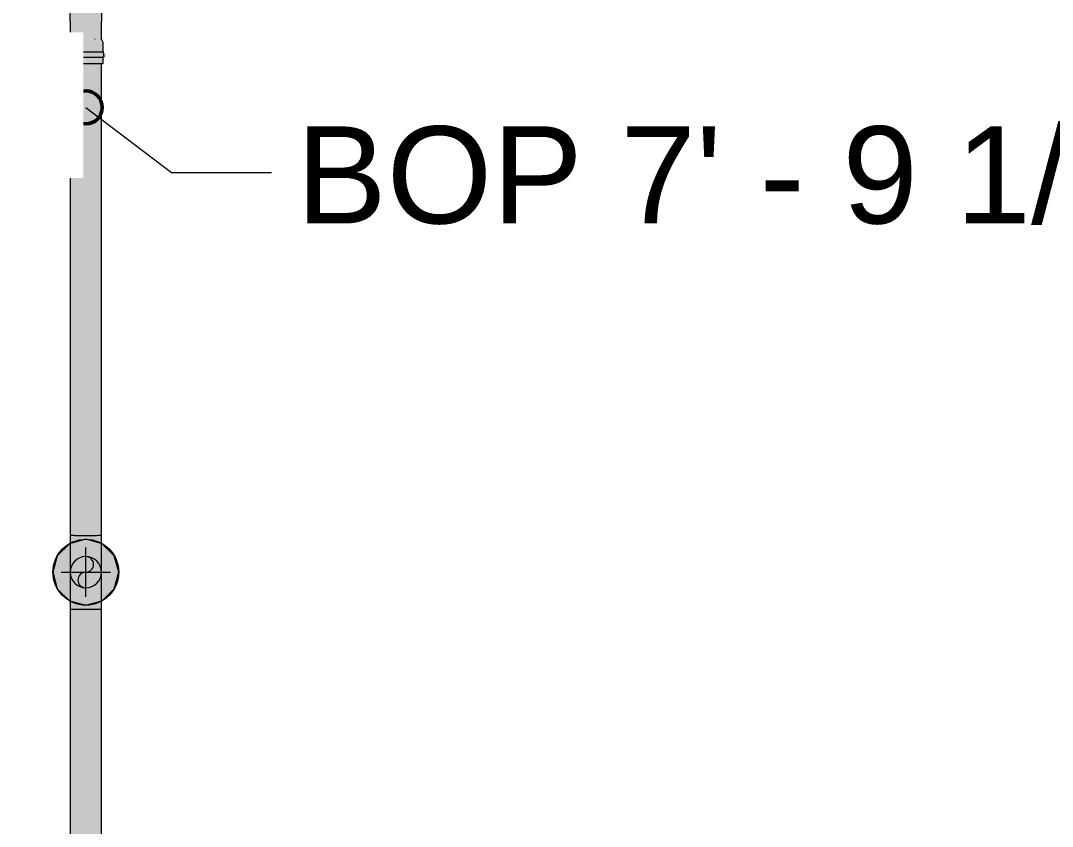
# Model space of a CAD drawing. Header units: inches. Extents: x -3385 to 41, y 7 to 1342.
# Drawn here: x -3025.1 to -2962.4, y 1072.3 to 1121.2 of the extents above; entities that cross this region are included whole.
import ezdxf

# ---------------------------------------------------------------- set-up
doc = ezdxf.new("R2010")
doc.units = ezdxf.units.IN
doc.header["$MEASUREMENT"] = 0
for name, color, linetype, lineweight in [('A-ANNO-NOTE', 131, 'Continuous', 9), ('G-ANNO-DIMS', 111, 'Continuous', 9), ('P-PIPE', 3, 'Continuous', 9), ('P-PIPE-CNTR', 3, 'Continuous', 9)]:
    doc.layers.add(name, color=color, linetype=linetype, lineweight=lineweight)
doc.styles.add('Arial', font='arial.ttf', dxfattribs={"height": 5.901198})

# ---------------------------------------------------------------- blocks, each defined once
blk = doc.blocks.new('Victaulic-VicPress316-Elbow 90-45deg Style P568_P571 - Standard-V25-LOWER PARKING')
at = {"layer": 'P-PIPE'}
h = blk.add_hatch(color=256, dxfattribs=at)
h.paths.add_polyline_path([(-3022.288, 1122.75), (-3022.298, 1123.162), (-3022.378, 1123.162), (-3022.319, 1122.827), (-3022.298, 1122.775)], flags=0)
h.paths.add_polyline_path([(-3022.26, 1123.67), (-3022.045, 1124.003), (-3022.204, 1123.809), (-3022.255, 1123.681)], flags=0)
h.paths.add_polyline_path([(-3021.732, 1124.232), (-3021.434, 1124.34), (-3021.163, 1124.398), (-3021.396, 1124.375), (-3021.651, 1124.288), (-3021.732, 1124.232)], flags=0)
for points in [[(-3020.581, 1124.232), (-3020.724, 1124.316), (-3020.917, 1124.375), (-3021.157, 1124.385), (-3020.789, 1124.316), (-3020.582, 1124.232)], [(-3021.408, 1120.083), (-3021.361, 1120.089), (-3021.157, 1120.117), (-3021.163, 1121.173), (-3022.107, 1121.176), (-3022.106, 1120.097), (-3022.049, 1120.12), (-3021.972, 1120.09), (-3021.886, 1120.095), (-3021.811, 1120.099), (-3021.693, 1120.118), (-3021.557, 1120.1), (-3021.408, 1120.083)], [(-3020.334, 1120.089), (-3020.324, 1120.091), (-3020.253, 1120.12), (-3020.207, 1120.097), (-3020.221, 1121.176), (-3021.157, 1121.173), (-3021.157, 1120.117), (-3020.836, 1120.09), (-3020.534, 1120.108), (-3020.426, 1120.097), (-3020.341, 1120.09)], [(-3021.157, 1119.899), (-3021.16, 1120.116), (-3021.436, 1120.086), (-3021.767, 1120.109), (-3021.888, 1120.095), (-3022.004, 1120.094), (-3022.063, 1120.118), (-3022.164, 1120.058), (-3022.187, 1120.022), (-3022.164, 1119.902), (-3021.336, 1119.899)], [(-3021.157, 1119.899), (-3020.15, 1119.902), (-3020.15, 1119.903), (-3020.127, 1120.021), (-3020.176, 1120.081), (-3020.267, 1120.119), (-3020.341, 1120.09), (-3020.619, 1120.118), (-3020.694, 1120.1), (-3020.946, 1120.1), (-3021.157, 1120.117), (-3021.157, 1120.021)], [(-3021.157, 1119.013), (-3021.157, 1119.342), (-3022.167, 1119.344), (-3022.38, 1119.182), (-3022.314, 1119.067), (-3022.164, 1119.016), (-3021.362, 1119.014)], [(-3021.157, 1119.342), (-3021.157, 1119.899), (-3022.164, 1119.901), (-3022.164, 1119.345), (-3021.434, 1119.343)], [(-3021.157, 1119.342), (-3020.15, 1119.345), (-3020.15, 1119.902), (-3021.157, 1119.899), (-3021.157, 1119.343)], [(-3021.157, 1119.013), (-3020.15, 1119.016), (-3019.991, 1119.069), (-3019.933, 1119.182), (-3020.046, 1119.275), (-3020.15, 1119.345), (-3021.157, 1119.342), (-3021.157, 1119.095)], [(-3021.157, 1118.638), (-3021.157, 1119.013), (-3022.164, 1119.014), (-3022.164, 1118.641), (-3021.225, 1118.638)], [(-3021.157, 1118.638), (-3020.15, 1118.641), (-3020.15, 1119.016), (-3021.157, 1119.013), (-3021.157, 1118.692)]]:
    blk.add_hatch(color=256, dxfattribs=at).paths.add_polyline_path(points, flags=0)
h = blk.add_hatch(color=256, dxfattribs=at)
h.paths.add_polyline_path([(-3021.157, 1121.173), (-3021.163, 1121.939), (-3021.521, 1122.006), (-3021.828, 1122.146), (-3022.018, 1122.318), (-3022.107, 1122.423), (-3022.092, 1121.176), (-3021.163, 1121.173)], flags=0)
h.paths.add_polyline_path([(-3021.322, 1121.173), (-3021.322, 1121.173), (-3021.322, 1121.387)], flags=0)
h = blk.add_hatch(color=256, dxfattribs=at)
h.paths.add_polyline_path([(-3021.157, 1121.173), (-3020.207, 1121.177), (-3020.211, 1122.216), (-3020.399, 1122.216), (-3020.565, 1122.098), (-3020.869, 1121.985), (-3021.157, 1121.938), (-3021.157, 1121.173)], flags=0)
h.paths.add_polyline_path([(-3020.992, 1121.173), (-3020.992, 1121.173), (-3020.977, 1121.274)], flags=0)
for p, q in [((-3022.216, 1123.178), (-3022.216, 1123.176)), ((-3022.216, 1123.175), (-3022.216, 1123.173)), ((-3022.107, 1123.184), (-3022.107, 1123.179)), ((-3020.207, 1123.179), (-3020.207, 1123.184)), ((-3020.098, 1123.176), (-3020.098, 1123.178)), ((-3020.098, 1123.173), (-3020.098, 1123.175)), ((-3021.908, 1122.21), (-3021.894, 1122.199)), ((-3020.421, 1122.198), (-3020.398, 1122.216)), ((-3022.107, 1121.177), (-3022.107, 1120.073)), ((-3020.207, 1120.076), (-3020.207, 1121.177)), ((-3022.216, 1119.903), (-3022.107, 1120.121)), ((-3020.098, 1119.903), (-3020.207, 1120.121)), ((-3022.216, 1119.903), (-3022.216, 1119.347)), ((-3020.098, 1119.347), (-3020.098, 1119.903)), ((-3022.216, 1119.018), (-3022.216, 1118.642)), ((-3020.098, 1118.642), (-3020.098, 1119.018))]:
    blk.add_line(p, q, dxfattribs=at)
at = {"layer": 'P-PIPE', "flags": 128}
for points in [[(-3021.157, 1124.399), (-3021.206, 1124.398), (-3021.254, 1124.395), (-3021.303, 1124.39), (-3021.352, 1124.383), (-3021.4, 1124.375), (-3021.448, 1124.364), (-3021.495, 1124.351), (-3021.542, 1124.337), (-3021.588, 1124.321), (-3021.633, 1124.302), (-3021.678, 1124.282), (-3021.722, 1124.261), (-3021.765, 1124.237), (-3021.807, 1124.212), (-3021.848, 1124.185), (-3021.887, 1124.157), (-3021.926, 1124.127), (-3021.963, 1124.095), (-3022, 1124.062), (-3022.034, 1124.028), (-3022.068, 1123.992), (-3022.1, 1123.955), (-3022.13, 1123.917), (-3022.159, 1123.877), (-3022.186, 1123.837), (-3022.212, 1123.795), (-3022.236, 1123.752), (-3022.258, 1123.709), (-3022.278, 1123.664), (-3022.297, 1123.619), (-3022.314, 1123.573), (-3022.329, 1123.526), (-3022.342, 1123.479), (-3022.353, 1123.431), (-3022.362, 1123.383), (-3022.37, 1123.335), (-3022.375, 1123.286), (-3022.379, 1123.238), (-3022.38, 1123.189), (-3022.38, 1123.14), (-3022.377, 1123.091), (-3022.373, 1123.042), (-3022.367, 1122.994), (-3022.358, 1122.945), (-3022.348, 1122.897), (-3022.336, 1122.85), (-3022.322, 1122.803), (-3022.306, 1122.757), (-3022.289, 1122.711)], [(-3020.375, 1124.116), (-3020.405, 1124.141), (-3020.444, 1124.17), (-3020.485, 1124.198), (-3020.526, 1124.224), (-3020.568, 1124.248), (-3020.612, 1124.271), (-3020.656, 1124.292), (-3020.701, 1124.311), (-3020.747, 1124.328), (-3020.793, 1124.344), (-3020.84, 1124.357), (-3020.888, 1124.369), (-3020.936, 1124.379), (-3020.984, 1124.387), (-3021.033, 1124.393), (-3021.081, 1124.397), (-3021.13, 1124.399), (-3021.157, 1124.399)], [(-3022.107, 1123.182), (-3022.107, 1123.184), (-3022.107, 1123.184)], [(-3022.269, 1122.666), (-3022.248, 1122.622), (-3022.225, 1122.579), (-3022.2, 1122.537), (-3022.174, 1122.496), (-3022.146, 1122.455), (-3022.116, 1122.416), (-3022.085, 1122.379), (-3022.053, 1122.342), (-3022.019, 1122.307), (-3021.983, 1122.273), (-3021.946, 1122.241)], [(-3022.107, 1121.177), (-3022.107, 1121.258), (-3022.107, 1121.338), (-3022.107, 1121.418), (-3022.107, 1121.498), (-3022.107, 1121.577), (-3022.107, 1121.656), (-3022.107, 1121.734), (-3022.107, 1121.81), (-3022.107, 1121.886), (-3022.107, 1121.961), (-3022.107, 1122.035), (-3022.107, 1122.107), (-3022.107, 1122.177), (-3022.107, 1122.246), (-3022.107, 1122.313), (-3022.107, 1122.379), (-3022.107, 1122.423)], [(-3021.685, 1122.072), (-3021.657, 1122.059), (-3021.612, 1122.04), (-3021.567, 1122.023), (-3021.546, 1122.016)], [(-3021.417, 1121.98), (-3021.378, 1121.972), (-3021.329, 1121.964), (-3021.285, 1121.959)], [(-3021.026, 1121.959), (-3021.01, 1121.961), (-3020.962, 1121.968), (-3020.914, 1121.976), (-3020.898, 1121.98)], [(-3020.771, 1122.014), (-3020.726, 1122.03), (-3020.68, 1122.049), (-3020.636, 1122.069)], [(-3020.207, 1122.216), (-3020.207, 1122.189), (-3020.207, 1122.118), (-3020.207, 1122.047), (-3020.207, 1121.973), (-3020.207, 1121.899), (-3020.207, 1121.823), (-3020.207, 1121.746), (-3020.207, 1121.669), (-3020.207, 1121.59), (-3020.207, 1121.511), (-3020.207, 1121.431), (-3020.207, 1121.351), (-3020.207, 1121.271), (-3020.207, 1121.19), (-3020.207, 1121.177)], [(-3022.16, 1119.348), (-3022.174, 1119.348), (-3022.185, 1119.348), (-3022.195, 1119.348), (-3022.204, 1119.347), (-3022.212, 1119.347), (-3022.219, 1119.347), (-3022.228, 1119.346), (-3022.275, 1119.336), (-3022.239, 1119.019), (-3022.223, 1119.018), (-3022.216, 1119.017), (-3022.209, 1119.017), (-3022.2, 1119.017), (-3022.191, 1119.017), (-3022.18, 1119.017), (-3022.168, 1119.016), (-3022.154, 1119.016), (-3022.138, 1119.016), (-3022.121, 1119.016), (-3022.103, 1119.016), (-3022.083, 1119.016), (-3022.061, 1119.015), (-3022.038, 1119.015), (-3022.014, 1119.015), (-3021.988, 1119.015), (-3021.961, 1119.015), (-3021.933, 1119.015), (-3021.903, 1119.015), (-3021.873, 1119.014), (-3021.841, 1119.014), (-3021.808, 1119.014), (-3021.774, 1119.014), (-3021.739, 1119.014), (-3021.703, 1119.014), (-3021.666, 1119.014), (-3021.629, 1119.014), (-3021.59, 1119.014), (-3021.551, 1119.014), (-3021.512, 1119.014), (-3021.472, 1119.014), (-3021.431, 1119.013), (-3021.39, 1119.013), (-3021.348, 1119.013), (-3021.306, 1119.013), (-3021.264, 1119.013), (-3021.222, 1119.013), (-3021.18, 1119.013), (-3021.157, 1119.013)], [(-3021.157, 1119.013), (-3021.114, 1119.013), (-3021.072, 1119.013), (-3021.03, 1119.013), (-3020.988, 1119.013), (-3020.946, 1119.013), (-3020.905, 1119.013), (-3020.864, 1119.013), (-3020.823, 1119.014), (-3020.783, 1119.014), (-3020.744, 1119.014), (-3020.705, 1119.014), (-3020.667, 1119.014), (-3020.63, 1119.014), (-3020.594, 1119.014), (-3020.558, 1119.014), (-3020.524, 1119.014), (-3020.49, 1119.014), (-3020.458, 1119.014), (-3020.427, 1119.015), (-3020.396, 1119.015), (-3020.367, 1119.015), (-3020.34, 1119.015), (-3020.313, 1119.015), (-3020.288, 1119.015), (-3020.265, 1119.015), (-3020.242, 1119.015), (-3020.221, 1119.016), (-3020.202, 1119.016), (-3020.184, 1119.016), (-3020.168, 1119.016), (-3020.153, 1119.016), (-3020.14, 1119.016), (-3020.128, 1119.017), (-3020.118, 1119.017), (-3020.109, 1119.017), (-3020.102, 1119.017), (-3020.095, 1119.017), (-3020.086, 1119.018), (-3020.039, 1119.029), (-3020.075, 1119.345), (-3020.09, 1119.347), (-3020.098, 1119.347), (-3020.105, 1119.347), (-3020.113, 1119.348), (-3020.122, 1119.348), (-3020.133, 1119.348), (-3020.146, 1119.348)]]:
    blk.add_lwpolyline(points, dxfattribs=at)
at = {"layer": 'P-PIPE'}
for centre, major_axis, start_param, end_param in [((-3021.157, 1120.121), (-0.95, 0), 0.915628, 0.965322), ((-3021.157, 1120.121), (-0.95, 0), 2.17627, 2.225964), ((-3021.157, 1119.347), (-1.059, 0), 5.969026, 7.853982), ((-3021.157, 1119.347), (-1.059, 0), 1.570796, 3.455752), ((-3021.157, 1119.018), (-1.059, 0), 5.991706, 7.853982), ((-3021.157, 1119.018), (-1.059, 0), 1.570796, 3.409293), ((-3021.157, 1118.642), (-1.059, 0), 5.969026, 7.853982), ((-3021.157, 1118.642), (-1.059, 0), 1.570796, 3.455752)]:
    blk.add_ellipse(centre, major_axis=major_axis, ratio=0.004167, start_param=start_param, end_param=end_param, dxfattribs=at)

msp = doc.modelspace()

# ---------------------------------------------------------------- hatches: boundary and pattern name
at = {"layer": 'A-ANNO-NOTE'}
msp.add_hatch(color=256, dxfattribs=at).paths.add_polyline_path([(-3021.157, 1085.743), (-3020.157, 1086.011), (-3019.425, 1086.743), (-3019.157, 1087.743), (-3019.425, 1088.743), (-3020.157, 1089.475), (-3021.157, 1089.743), (-3022.157, 1089.475), (-3022.889, 1088.743), (-3023.157, 1087.743), (-3022.889, 1086.743), (-3022.157, 1086.011)], flags=0)
h = msp.add_hatch(color=256, dxfattribs=at)
edge = h.paths.add_edge_path(flags=0)
edge.add_arc((-3021.157, 1087.743), 2, 0, 360)
at = {"layer": 'P-PIPE'}
h = msp.add_hatch(color=256, dxfattribs=at)
h.paths.add_polyline_path([(-3021.829, 1089.984), (-3021.829, 1089.985), (-3021.829, 1098.797)], flags=0)
h.paths.add_polyline_path([(-3021.157, 1089.983), (-3021.168, 1118.638), (-3022.107, 1118.64), (-3022.107, 1089.987), (-3021.63, 1089.983), (-3021.403, 1089.983)], flags=0)
for points in [[(-3021.157, 1089.983), (-3020.207, 1089.987), (-3020.207, 1118.641), (-3021.157, 1118.638), (-3021.157, 1098.797)], [(-3021.157, 1086.793), (-3020.911, 1086.825), (-3020.682, 1086.92), (-3020.485, 1087.071), (-3020.334, 1087.268), (-3020.239, 1087.497), (-3020.207, 1087.743), (-3020.239, 1087.989), (-3020.334, 1088.218), (-3020.485, 1088.414), (-3020.682, 1088.565), (-3020.911, 1088.66), (-3021.157, 1088.693), (-3021.403, 1088.66), (-3021.632, 1088.565), (-3021.829, 1088.414), (-3021.98, 1088.218), (-3022.074, 1087.989), (-3022.107, 1087.743), (-3022.074, 1087.497), (-3021.98, 1087.268), (-3021.829, 1087.071), (-3021.632, 1086.92), (-3021.403, 1086.825)], [(-3021.157, 945.983), (-3020.207, 945.987), (-3020.207, 1085.499), (-3020.682, 1085.495), (-3021.157, 1085.495), (-3021.157, 947.597)]]:
    msp.add_hatch(color=256, dxfattribs=at).paths.add_polyline_path(points, flags=0)
h = msp.add_hatch(color=256, dxfattribs=at)
h.paths.add_polyline_path([(-3021.157, 1085.495), (-3021.163, 1086.793), (-3021.41, 1086.826), (-3021.634, 1086.921), (-3021.831, 1087.073), (-3021.998, 1087.309), (-3022.036, 1087.381), (-3022.09, 1087.56), (-3022.108, 1087.74), (-3022.108, 1085.499), (-3021.632, 1085.495), (-3021.403, 1085.495)], flags=0)
h.paths.add_polyline_path([(-3022.108, 1087.743), (-3022.074, 1087.99), (-3021.944, 1088.275), (-3021.811, 1088.432), (-3021.599, 1088.58), (-3021.401, 1088.661), (-3021.157, 1088.693), (-3021.157, 1089.983), (-3022.108, 1089.987), (-3022.108, 1087.909)], flags=0)
h = msp.add_hatch(color=256, dxfattribs=at)
h.paths.add_polyline_path([(-3020.206, 1087.743), (-3020.206, 1089.987), (-3020.682, 1089.983), (-3021.157, 1089.983), (-3021.151, 1088.693), (-3020.903, 1088.659), (-3020.68, 1088.565), (-3020.483, 1088.413), (-3020.316, 1088.176), (-3020.277, 1088.104), (-3020.224, 1087.925), (-3020.207, 1087.751)], flags=0)
h.paths.add_polyline_path([(-3021.157, 1085.495), (-3020.206, 1085.499), (-3020.207, 1087.734), (-3020.239, 1087.495), (-3020.37, 1087.209), (-3020.503, 1087.052), (-3020.696, 1086.913), (-3020.911, 1086.824), (-3021.157, 1086.792), (-3021.157, 1086.682)], flags=0)
h = msp.add_hatch(color=256, dxfattribs=at)
h.paths.add_polyline_path([(-3021.157, 1086.792), (-3020.908, 1086.826), (-3020.68, 1086.921), (-3020.482, 1087.073), (-3020.332, 1087.27), (-3020.238, 1087.499), (-3020.207, 1087.749), (-3020.239, 1087.991), (-3020.335, 1088.22), (-3020.486, 1088.416), (-3020.684, 1088.567), (-3020.913, 1088.661), (-3021.162, 1088.693), (-3021.405, 1088.66), (-3021.634, 1088.564), (-3021.83, 1088.414), (-3021.981, 1088.215), (-3022.076, 1087.986), (-3022.107, 1087.737), (-3022.074, 1087.494), (-3021.978, 1087.265), (-3021.827, 1087.068), (-3021.629, 1086.918), (-3021.4, 1086.824), (-3021.157, 1086.792)], flags=0)
h.paths.add_polyline_path([(-3021.157, 1086.793), (-3021.408, 1086.827), (-3021.632, 1086.92), (-3021.832, 1087.076), (-3021.98, 1087.268), (-3022.075, 1087.502), (-3022.107, 1087.743), (-3022.072, 1087.994), (-3021.98, 1088.218), (-3021.824, 1088.418), (-3021.632, 1088.565), (-3021.397, 1088.661), (-3021.157, 1088.693), (-3020.906, 1088.658), (-3020.682, 1088.565), (-3020.482, 1088.41), (-3020.334, 1088.218), (-3020.239, 1087.989), (-3020.207, 1087.74), (-3020.242, 1087.491), (-3020.334, 1087.268), (-3020.485, 1087.071), (-3020.683, 1086.919), (-3020.913, 1086.825)], flags=0)
h = msp.add_hatch(color=256, dxfattribs=at)
h.paths.add_polyline_path([(-3021.829, 945.984), (-3021.829, 945.985), (-3021.829, 947.597)], flags=0)
h.paths.add_polyline_path([(-3021.157, 945.983), (-3021.157, 1085.495), (-3022.107, 1085.498), (-3022.107, 945.987), (-3021.63, 945.983), (-3021.403, 945.983)], flags=0)

# ---------------------------------------------------------------- linework, layer by layer
at = {"layer": 'A-ANNO-NOTE'}
for p, q in [((-3022.157, 1089.475), (-3022.889, 1088.743)), ((-3021.157, 1089.743), (-3022.157, 1089.475)), ((-3020.157, 1089.475), (-3021.157, 1089.743)), ((-3019.425, 1088.743), (-3020.157, 1089.475)), ((-3022.889, 1088.743), (-3023.157, 1087.743)), ((-3019.157, 1087.743), (-3019.425, 1088.743)), ((-3023.157, 1087.743), (-3022.889, 1086.743)), ((-3019.425, 1086.743), (-3019.157, 1087.743)), ((-3022.889, 1086.743), (-3022.157, 1086.011)), ((-3020.157, 1086.011), (-3019.425, 1086.743)), ((-3022.157, 1086.011), (-3021.157, 1085.743)), ((-3021.157, 1085.743), (-3020.157, 1086.011))]:
    msp.add_line(p, q, dxfattribs=at)
msp.add_circle((-3021.157, 1087.743), 2, dxfattribs=at)
at = {"layer": 'G-ANNO-DIMS'}
for p, q in [((-3021.157, 1115.969), (-3015.947, 1112.017)), ((-3015.947, 1112.017), (-3009.878, 1112.017))]:
    msp.add_line(p, q, dxfattribs=at)
at = {"layer": 'G-ANNO-DIMS', "lineweight": 50}
msp.add_circle((-3021.157, 1115.969), 1, dxfattribs=at)
at = {"layer": 'P-PIPE'}
for p, q in [((-3022.107, 1118.641), (-3022.107, 1089.987)), ((-3020.207, 1089.987), (-3020.207, 1118.641)), ((-3022.108, 1089.987), (-3022.108, 1085.499)), ((-3020.206, 1085.499), (-3020.206, 1089.987)), ((-3022.107, 1085.499), (-3022.107, 945.987)), ((-3020.207, 945.987), (-3020.207, 1085.499))]:
    msp.add_line(p, q, dxfattribs=at)
for centre, radius, start, end in [((-3021.157, 1087.743), 0.95, 0, 180), ((-3021.157, 1088.218), 0.475, 270, 90), ((-3021.157, 1087.743), 0.95, 180, 0), ((-3021.157, 1087.268), 0.475, 90, 270)]:
    msp.add_arc(centre, radius, start, end, dxfattribs=at)
for centre, major_axis, start_param, end_param in [((-3021.157, 1089.987), (0.951, 0), 3.141593, 3.403392), ((-3021.157, 1089.987), (0.951, 0), 3.405488, 3.665191), ((-3021.157, 1089.987), (0.951, 0), 3.666373, 3.926991), ((-3021.157, 1089.987), (-0.95, 0), 0.523599, 0.784433), ((-3021.157, 1089.987), (0.951, 0), 3.927731, 4.18879), ((-3021.157, 1089.987), (-0.95, 0), 0.785398, 1.046674), ((-3021.157, 1089.987), (0.951, 0), 4.18924, 4.45059), ((-3021.157, 1089.987), (-0.95, 0), 1.047198, 1.308764), ((-3021.157, 1089.987), (0.951, 0), 4.450806, 4.712389), ((-3021.157, 1089.987), (-0.95, 0), 1.308997, 1.570796), ((-3021.157, 1089.987), (0.951, 0), 4.712389, 4.973972), ((-3021.157, 1089.987), (-0.95, 0), 1.570796, 1.832596), ((-3021.157, 1089.987), (0.951, 0), 4.974188, 6.01929), ((-3021.157, 1089.987), (-0.95, 0), 1.832829, 2.094395), ((-3021.157, 1089.987), (-0.95, 0), 2.094919, 2.356194), ((-3021.157, 1089.987), (-0.95, 0), 2.35716, 2.617994), ((-3021.157, 1089.987), (0.951, 0), 6.021386, 6.283185), ((-3021.157, 1085.499), (0.951, 0), 3.141593, 4.712389), ((-3021.157, 1085.499), (0.95, 0), 3.665191, 3.926025), ((-3021.157, 1085.499), (0.95, 0), 3.926991, 4.188266), ((-3021.157, 1085.499), (0.95, 0), 4.18879, 4.450357), ((-3021.157, 1085.499), (0.95, 0), 4.45059, 4.712389), ((-3021.157, 1085.499), (0.951, 0), 4.712389, 6.283185), ((-3021.157, 1085.499), (0.95, 0), 4.712389, 4.974188), ((-3021.157, 1085.499), (0.95, 0), 4.974421, 5.235988), ((-3021.157, 1085.499), (0.95, 0), 5.236512, 5.497787), ((-3021.157, 1085.499), (0.95, 0), 5.498753, 5.759587)]:
    msp.add_ellipse(centre, major_axis=major_axis, ratio=0.004167, start_param=start_param, end_param=end_param, dxfattribs=at)
at = {"layer": 'P-PIPE-CNTR'}
for p, q in [((-3021.157, 1086.243), (-3021.157, 1089.243)), ((-3022.657, 1087.743), (-3019.657, 1087.743))]:
    msp.add_line(p, q, dxfattribs=at)

# ---------------------------------------------------------------- block references
at = {"layer": 'P-PIPE'}
msp.add_blockref('Victaulic-VicPress316-Elbow 90-45deg Style P568_P571 - Standard-V25-LOWER PARKING', (0, 0), dxfattribs=at)

# ---------------------------------------------------------------- next in the draw order: texts
at = {"layer": 'G-ANNO-DIMS', "char_height": 5.9012, "width": 64.872, "attachment_point": 1, "line_spacing_factor": 0.938532, "style": 'Arial', "bg_fill": 3, "box_fill_scale": 1.25, "bg_fill_color": 0, "bg_fill_transparency": 0}
for s, insert in [('BOP 7\' - 2 1/2"', (-3087.658, 1119.059)), ('BOP 7\' - 9 1/4"', (-3008.378, 1114.821))]:
    msp.add_mtext(s, dxfattribs=dict(at, insert=insert))

doc.saveas('drawing.dxf')
